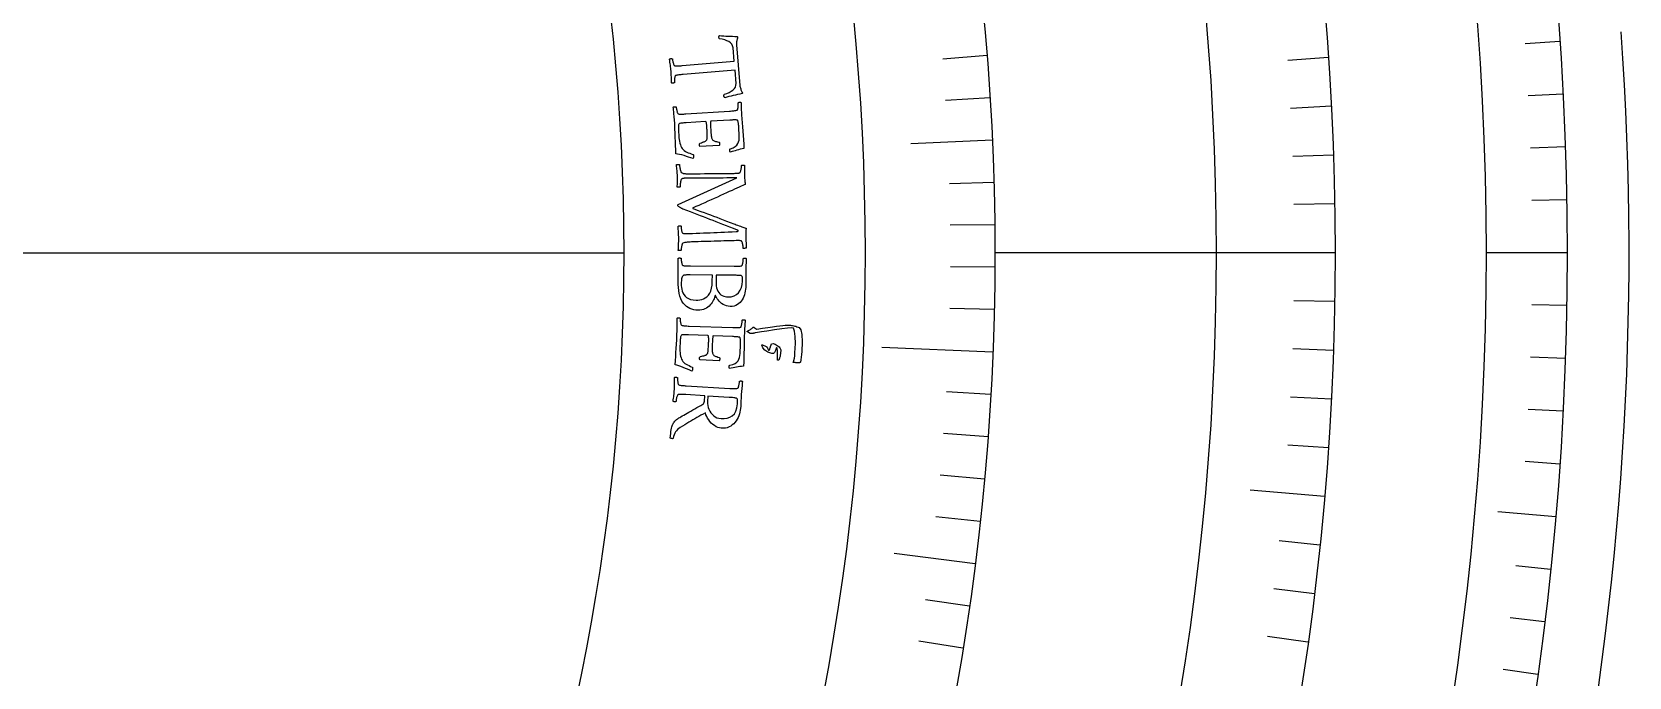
# Model space of a CAD drawing. Header units: millimetres. Extents: x -68 to 67, y -67 to 79.
# Drawn here: x 32.65 to 67.5, y -9.26 to 4.82 of the extents above; entities that cross this region are included whole.
import ezdxf

# ---------------------------------------------------------------- set-up
doc = ezdxf.new("R2010")
doc.units = ezdxf.units.MM
for name, color, linetype in [('CUT_OUTER', 1, 'Continuous'), ('ENGRAVE', 7, 'Continuous'), ('ENGRAVE_FINE', 8, 'Continuous'), ('TEXT', 5, 'Continuous')]:
    doc.layers.add(name, color=color, linetype=linetype)

msp = doc.modelspace()

# ---------------------------------------------------------------- linework, layer by layer
at = {"layer": 'CUT_OUTER'}
msp.add_arc((0, -0.0003), 67.4997, 179.84931, 4.094999, dxfattribs=at)
at = {"layer": 'ENGRAVE'}
for points in [[(53.6062, 2.4585), (51.826, 2.3769)], [(-45.5625, 0), (45.5625, 0)], [(61.0875, 0), (53.6625, 0)], [(66.15, 0), (64.3781, 0)], [(53.6186, -2.1692), (51.1906, -2.071)], [(60.855, -5.3241), (59.2278, -5.1818)], [(65.8983, -5.7654), (64.6375, -5.655)], [(53.2307, -6.794), (51.463, -6.5684)]]:
    msp.add_lwpolyline(points, dxfattribs=at)
for radius in [66.15, 66.15, 64.3781, 61.0875, 61.0875, 58.4888, 53.6625, 53.6625, 50.8275, 45.5625, 45.5625]:
    msp.add_circle((0, 0), radius, dxfattribs=at)
at = {"layer": 'ENGRAVE_FINE'}
for points in [[(65.9889, 4.6144), (65.2313, 4.5614)], [(53.4897, 4.3027), (52.5209, 4.2248)], [(60.9387, 4.2612), (60.0499, 4.1991)], [(53.5559, 3.3814), (52.5858, 3.3201)], [(61.0038, 3.1971), (60.114, 3.1504)], [(66.0593, 3.462), (65.301, 3.4223)], [(61.0503, 2.1319), (60.1598, 2.1008)], [(66.1097, 2.3086), (65.3508, 2.2821)], [(53.6406, 1.5344), (52.669, 1.5066)], [(61.0782, 1.0661), (60.1873, 1.0506)], [(66.1399, 1.1545), (65.3807, 1.1412)], [(53.659, 0.6093), (52.6871, 0.5983)], [(53.6616, -0.3165), (52.6896, -0.3108)], [(53.6481, -1.2428), (52.6764, -1.2203)], [(61.0782, -1.0661), (60.1873, -1.0506)], [(66.1399, -1.1545), (65.3807, -1.1412)], [(61.0503, -2.1319), (60.1598, -2.1008)], [(66.1097, -2.3086), (65.3508, -2.2821)], [(53.5731, -3.0955), (52.6028, -3.0394)], [(61.0038, -3.1971), (60.114, -3.1504)], [(66.0593, -3.462), (65.301, -3.4223)], [(53.5116, -4.0214), (52.5423, -3.9486)], [(60.9387, -4.2612), (60.0499, -4.1991)], [(53.434, -4.9466), (52.4662, -4.857)], [(65.9889, -4.6144), (65.2313, -4.5614)], [(53.3404, -5.8709), (52.3742, -5.7646)], [(60.7529, -6.3854), (59.8667, -6.2922)], [(65.7876, -6.9146), (65.0324, -6.8352)], [(53.1049, -7.7155), (52.143, -7.5757)], [(60.6322, -7.4447), (59.7478, -7.3361)], [(65.6569, -8.0617), (64.9032, -7.9691)], [(52.9632, -8.6352), (52.0038, -8.4788)], [(60.493, -8.5017), (59.6107, -8.3777)], [(65.5062, -9.2063), (64.7542, -9.1006)]]:
    msp.add_lwpolyline(points, dxfattribs=at)
at = {"layer": 'TEXT'}
for points in [[(48.096, 3.6492), (48.0978, 3.6343), (48.1012, 3.6174), (48.1062, 3.5986), (48.1128, 3.5778), (48.1199, 3.5575), (48.1265, 3.5401), (48.1325, 3.5256), (48.1381, 3.514), (48.1427, 3.5057), (48.1461, 3.4988), (48.1482, 3.4932), (48.1491, 3.489), (48.1491, 3.4854), (48.1485, 3.4814), (48.1474, 3.477), (48.1457, 3.4724), (48.0953, 3.4626), (48.0457, 3.4526), (47.997, 3.4421), (47.9492, 3.4313), (47.9023, 3.4202), (47.8563, 3.4087), (47.8112, 3.3968), (47.7669, 3.3846), (47.7643, 3.3871), (47.7613, 3.3906), (47.758, 3.3948), (47.7544, 3.3999), (47.7511, 3.4058), (47.7489, 3.4123), (47.7478, 3.4195), (47.7478, 3.4274), (47.7477, 3.439), (47.7492, 3.4484), (47.7522, 3.4556), (47.7569, 3.4606), (47.8116, 3.4781), (47.8613, 3.4991), (47.9057, 3.5235), (47.9451, 3.5513), (47.9769, 3.5826), (47.9986, 3.6173), (48.0104, 3.6553), (48.0121, 3.6967), (47.989, 3.9851), (46.8543, 3.8909), (46.8297, 3.8887), (46.8059, 3.8866), (46.783, 3.8843), (46.761, 3.882), (46.7404, 3.8792), (46.722, 3.8756), (46.7056, 3.8712), (46.6912, 3.8659), (46.686, 3.8615), (46.6813, 3.8537), (46.6772, 3.8426), (46.6737, 3.828), (46.6708, 3.8117), (46.6687, 3.7949), (46.6672, 3.7778), (46.6666, 3.7603), (46.6664, 3.744), (46.6664, 3.7304), (46.6666, 3.7196), (46.6671, 3.7114), (46.6619, 3.7079), (46.6549, 3.705), (46.6462, 3.7027), (46.6358, 3.701), (46.6252, 3.7002), (46.6163, 3.7008), (46.609, 3.7029), (46.6032, 3.7063), (46.6028, 3.74), (46.6022, 3.773), (46.6015, 3.8053), (46.6007, 3.8368), (46.5996, 3.8682), (46.598, 3.9), (46.596, 3.9321), (46.5934, 3.9647), (46.5905, 3.9964), (46.5871, 4.0284), (46.5832, 4.0606), (46.5789, 4.0931), (46.5742, 4.1258), (46.5694, 4.1587), (46.5643, 4.192), (46.559, 4.2255), (46.5641, 4.2299), (46.571, 4.2331), (46.5797, 4.2353), (46.5902, 4.2363), (46.6008, 4.2363), (46.6098, 4.2355), (46.6171, 4.2338), (46.6228, 4.2313), (46.6238, 4.2231), (46.6254, 4.2122), (46.6277, 4.1984), (46.6307, 4.1819), (46.6344, 4.1642), (46.6387, 4.147), (46.6437, 4.1303), (46.6494, 4.1141), (46.6553, 4.1), (46.6612, 4.0898), (46.6671, 4.0834), (46.6729, 4.0808), (46.6879, 4.0781), (46.7049, 4.0765), (46.7237, 4.0761), (46.7444, 4.0768), (46.7665, 4.0782), (46.7895, 4.0799), (46.8133, 4.0817), (46.8379, 4.0838), (47.9722, 4.1827), (47.9457, 4.4755), (47.9371, 4.516), (47.9191, 4.5515), (47.8918, 4.582), (47.8552, 4.6074), (47.8116, 4.6284), (47.7636, 4.6454), (47.7111, 4.6583), (47.6541, 4.6673), (47.6487, 4.6715), (47.6444, 4.678), (47.6414, 4.6871), (47.6395, 4.6985), (47.6382, 4.7062), (47.6381, 4.7133), (47.6392, 4.7197), (47.6415, 4.7255), (47.6442, 4.7307), (47.6468, 4.7351), (47.6492, 4.7388), (47.6513, 4.7417), (47.697, 4.7372), (47.7435, 4.7333), (47.7908, 4.7301), (47.8388, 4.7276), (47.8877, 4.7255), (47.9374, 4.7238), (47.988, 4.7225), (48.0393, 4.7215), (48.0417, 4.7156), (48.0431, 4.709), (48.0436, 4.7017), (48.0432, 4.6937), (48.0422, 4.6858), (48.0409, 4.6788), (48.0394, 4.6726), (48.0377, 4.6673), (48.0342, 4.6553), (48.0308, 4.6411), (48.0274, 4.6247), (48.0241, 4.6061), (48.0214, 4.5871), (48.0198, 4.5696), (48.0194, 4.5535), (48.0202, 4.5388)], [(48.1312, 3.0074), (48.1367, 2.9249), (48.1432, 2.8384), (48.1506, 2.7479), (48.1589, 2.6532), (48.1671, 2.5571), (48.1742, 2.4621), (48.1802, 2.3682), (48.1851, 2.2754), (48.144, 2.2672), (48.1046, 2.2582), (48.067, 2.2484), (48.0312, 2.2378), (47.9959, 2.227), (47.9601, 2.2165), (47.9237, 2.2062), (47.8866, 2.1962), (47.8813, 2.2028), (47.8774, 2.2115), (47.8747, 2.2223), (47.8734, 2.2351), (47.8738, 2.2485), (47.8763, 2.2585), (47.881, 2.2651), (47.8879, 2.2684), (47.9481, 2.2917), (47.9959, 2.3184), (48.0312, 2.3482), (48.0541, 2.3813), (48.0683, 2.4173), (48.0778, 2.456), (48.0825, 2.4974), (48.0825, 2.5415), (48.0717, 2.7372), (48.0712, 2.7457), (48.0703, 2.757), (48.0691, 2.7712), (48.0676, 2.7884), (48.0658, 2.8067), (48.0635, 2.8244), (48.0609, 2.8415), (48.0578, 2.8579), (48.0543, 2.8723), (48.05, 2.8832), (48.0452, 2.8905), (48.0396, 2.8942), (48.0272, 2.8966), (48.0131, 2.8982), (47.9973, 2.8989), (47.9798, 2.8988), (47.9614, 2.8982), (47.9427, 2.8974), (47.9237, 2.8965), (47.9044, 2.8954), (47.8969, 2.8949), (47.8902, 2.8945), (47.8843, 2.8942), (47.8793, 2.8939), (47.464, 2.8688), (47.46, 2.8667), (47.457, 2.8609), (47.4551, 2.8514), (47.4544, 2.8382), (47.4543, 2.8228), (47.4545, 2.8065), (47.4551, 2.7893), (47.456, 2.7714), (47.4627, 2.6541), (47.4651, 2.6161), (47.4678, 2.5826), (47.4708, 2.5535), (47.4741, 2.529), (47.4782, 2.5082), (47.4836, 2.4906), (47.4902, 2.476), (47.4981, 2.4645), (47.5076, 2.4552), (47.5191, 2.4471), (47.5324, 2.4403), (47.5477, 2.4347), (47.5655, 2.4297), (47.586, 2.4245), (47.6095, 2.4192), (47.6358, 2.4138), (47.6429, 2.4112), (47.6483, 2.4051), (47.6517, 2.3955), (47.6534, 2.3823), (47.6533, 2.3694), (47.6517, 2.3584), (47.6486, 2.3495), (47.6439, 2.3424), (47.2238, 2.3218), (47.2195, 2.3273), (47.2162, 2.3352), (47.214, 2.3454), (47.2128, 2.3579), (47.2132, 2.3704), (47.2157, 2.3804), (47.2203, 2.388), (47.2271, 2.3931), (47.2564, 2.4022), (47.2814, 2.4105), (47.302, 2.4178), (47.3182, 2.4241), (47.3311, 2.4298), (47.3417, 2.4351), (47.35, 2.44), (47.3561, 2.4445), (47.3608, 2.4489), (47.365, 2.4538), (47.3688, 2.4591), (47.3722, 2.4649), (47.376, 2.4727), (47.3789, 2.4842), (47.3809, 2.4994), (47.382, 2.5183), (47.3824, 2.5396), (47.3825, 2.5618), (47.3822, 2.585), (47.3816, 2.6093), (47.3808, 2.6336), (47.3798, 2.6572), (47.3788, 2.6801), (47.3776, 2.7023), (47.3766, 2.7177), (47.3755, 2.7341), (47.3741, 2.7515), (47.3725, 2.77), (47.3707, 2.7882), (47.3687, 2.8051), (47.3665, 2.8208), (47.3641, 2.8351), (47.3611, 2.847), (47.3574, 2.8554), (47.3529, 2.8603), (47.3476, 2.8617), (46.9231, 2.8361), (46.9205, 2.8359), (46.9174, 2.8357), (46.9137, 2.8355), (46.9094, 2.8353), (46.8923, 2.8342), (46.8729, 2.8328), (46.8513, 2.8311), (46.8273, 2.8292), (46.805, 2.8267), (46.7882, 2.8237), (46.7768, 2.8199), (46.7709, 2.8155), (46.7644, 2.8031), (46.7596, 2.7895), (46.7564, 2.7748), (46.7548, 2.7588), (46.7544, 2.74), (46.7547, 2.7165), (46.7557, 2.6884), (46.7573, 2.6556), (46.7633, 2.5491), (46.7664, 2.5096), (46.7715, 2.4705), (46.7785, 2.4318), (46.7875, 2.3935), (46.7982, 2.3574), (46.8104, 2.3253), (46.8241, 2.2973), (46.8393, 2.2733), (46.8583, 2.2495), (46.8806, 2.2286), (46.9064, 2.2108), (46.9357, 2.1959), (46.9673, 2.1827), (47.0001, 2.1698), (47.0342, 2.1573), (47.0696, 2.145), (47.0758, 2.1416), (47.0804, 2.1352), (47.0834, 2.1259), (47.0848, 2.1137), (47.0848, 2.0949), (47.0829, 2.0793), (47.0791, 2.0672), (47.0735, 2.0584), (47.0264, 2.0726), (46.9778, 2.0875), (46.9278, 2.103), (46.8763, 2.1192), (46.826, 2.134), (46.7795, 2.1457), (46.7369, 2.1543), (46.6982, 2.1599), (46.6943, 2.2491), (46.6907, 2.3381), (46.6876, 2.4268), (46.685, 2.5153), (46.682, 2.6065), (46.6779, 2.7032), (46.6727, 2.8056), (46.6664, 2.9136), (46.6638, 2.9511), (46.6609, 2.9865), (46.6577, 3.0199), (46.6541, 3.0513), (46.6506, 3.082), (46.6475, 3.1133), (46.6447, 3.1452), (46.6423, 3.1777), (46.6474, 3.1819), (46.6544, 3.185), (46.6631, 3.187), (46.6737, 3.1878), (46.6843, 3.1876), (46.6932, 3.1866), (46.7005, 3.1847), (46.7061, 3.182), (46.7069, 3.1739), (46.7083, 3.1629), (46.7103, 3.1491), (46.7129, 3.1325), (46.7162, 3.1147), (46.7201, 3.0974), (46.7248, 3.0806), (46.7301, 3.0643), (46.7357, 3.0501), (46.7414, 3.0397), (46.7471, 3.0332), (46.7529, 3.0305), (46.7678, 3.0274), (46.7847, 3.0254), (46.8035, 3.0246), (46.8243, 3.0249), (46.8464, 3.0258), (46.8694, 3.0269), (46.8932, 3.0283), (46.9179, 3.0298), (47.8693, 3.0912), (47.894, 3.0929), (47.918, 3.0946), (47.9413, 3.0965), (47.9639, 3.0985), (47.985, 3.1009), (48.0039, 3.1043), (48.0206, 3.1085), (48.0351, 3.1136), (48.0413, 3.1171), (48.0464, 3.1246), (48.0504, 3.1359), (48.0533, 3.151), (48.0553, 3.1683), (48.057, 3.1861), (48.0581, 3.2042), (48.0588, 3.2227), (48.0592, 3.24), (48.0593, 3.2543), (48.0591, 3.2657), (48.0588, 3.2742), (48.064, 3.2777), (48.0709, 3.2806), (48.0797, 3.2829), (48.0902, 3.2845), (48.1007, 3.2852), (48.1096, 3.2844), (48.117, 3.2822), (48.1226, 3.2785), (48.1238, 3.2436), (48.1248, 3.209), (48.1255, 3.1746), (48.1261, 3.1406), (48.1268, 3.1068), (48.1279, 3.0734), (48.1293, 3.0402), (48.1312, 3.0074)], [(48.196, 1.6724), (48.1972, 1.6441), (48.1988, 1.6175), (48.2007, 1.5928), (48.2029, 1.5697), (48.2053, 1.548), (48.2074, 1.5272), (48.2094, 1.5073), (48.2112, 1.4882), (48.1868, 1.4789), (48.1564, 1.4663), (48.1202, 1.4506), (48.078, 1.4316), (48.0308, 1.4101), (47.9795, 1.3868), (47.9241, 1.3616), (47.8646, 1.3347), (47.8022, 1.3064), (47.7379, 1.2771), (47.6717, 1.2468), (47.6037, 1.2155), (47.5348, 1.1839), (47.466, 1.1527), (47.3974, 1.1219), (47.3288, 1.0914), (47.2615, 1.0618), (47.1966, 1.0335), (47.1341, 1.0064), (47.074, 0.9806), (47.072, 0.9791), (47.0706, 0.9771), (47.0698, 0.9745), (47.0696, 0.9714), (47.0702, 0.9682), (47.072, 0.9657), (47.0749, 0.9638), (47.0789, 0.9624), (47.1621, 0.9318), (47.241, 0.9028), (47.3158, 0.8752), (47.3864, 0.8493), (47.4548, 0.824), (47.5233, 0.7984), (47.5918, 0.7727), (47.6602, 0.7467), (47.7304, 0.72), (47.8042, 0.6919), (47.8816, 0.6625), (47.9625, 0.6318), (47.9895, 0.6215), (48.0177, 0.611), (48.047, 0.6001), (48.0774, 0.589), (48.1074, 0.5782), (48.1354, 0.5681), (48.1614, 0.559), (48.1853, 0.5506), (48.2054, 0.5437), (48.2198, 0.5388), (48.2284, 0.5358), (48.2312, 0.5348), (48.2288, 0.4823), (48.2271, 0.4348), (48.2262, 0.3923), (48.226, 0.3548), (48.2264, 0.3235), (48.227, 0.2902), (48.2279, 0.2551), (48.2291, 0.2181), (48.2304, 0.1822), (48.2317, 0.1506), (48.2329, 0.1232), (48.2341, 0.1001), (48.2302, 0.0989), (48.2232, 0.0977), (48.2131, 0.0965), (48.1998, 0.0953), (48.1868, 0.0943), (48.1775, 0.0935), (48.1719, 0.0931), (48.1701, 0.0929), (48.1698, 0.1023), (48.1689, 0.1142), (48.1674, 0.1286), (48.1654, 0.1454), (48.1628, 0.1633), (48.1596, 0.1807), (48.1558, 0.1977), (48.1514, 0.2142), (48.1466, 0.2289), (48.1416, 0.2404), (48.1362, 0.2487), (48.1306, 0.2538), (48.1221, 0.257), (48.1123, 0.2595), (48.1014, 0.2615), (48.0894, 0.2629), (48.0771, 0.2638), (48.0654, 0.2645), (48.0543, 0.2649), (48.0437, 0.265), (48.0114, 0.2636), (47.9717, 0.2623), (47.9245, 0.2608), (47.87, 0.2594), (47.8099, 0.2578), (47.7462, 0.2561), (47.679, 0.2542), (47.6082, 0.2522), (47.5359, 0.2501), (47.4639, 0.248), (47.3924, 0.2459), (47.3213, 0.2438), (47.2525, 0.2418), (47.1876, 0.24), (47.1267, 0.2383), (47.0699, 0.2368), (47.0383, 0.2354), (47.0076, 0.2336), (46.9777, 0.2316), (46.9487, 0.2294), (46.9213, 0.2262), (46.8962, 0.2217), (46.8734, 0.2158), (46.8528, 0.2085), (46.8453, 0.2033), (46.8389, 0.1948), (46.8334, 0.1828), (46.829, 0.1675), (46.8253, 0.1504), (46.8222, 0.1332), (46.8197, 0.1158), (46.8177, 0.0983), (46.8163, 0.0823), (46.8152, 0.0696), (46.8146, 0.0602), (46.8144, 0.054), (46.806, 0.0501), (46.797, 0.0475), (46.7872, 0.0461), (46.7767, 0.0461), (46.7669, 0.0467), (46.7592, 0.0475), (46.7537, 0.0484), (46.7504, 0.0494), (46.7525, 0.0821), (46.7545, 0.1143), (46.7564, 0.1461), (46.7581, 0.1774), (46.7594, 0.2092), (46.7603, 0.2423), (46.7608, 0.2767), (46.7608, 0.3123), (46.7603, 0.3495), (46.7594, 0.3842), (46.758, 0.4163), (46.7563, 0.4459), (46.7542, 0.4755), (46.7519, 0.5076), (46.7495, 0.5423), (46.7468, 0.5795), (46.7502, 0.5807), (46.7559, 0.5819), (46.7639, 0.5831), (46.7742, 0.5844), (46.785, 0.5851), (46.7948, 0.5846), (46.8033, 0.583), (46.8108, 0.5803), (46.8111, 0.5725), (46.8119, 0.5627), (46.8131, 0.551), (46.8148, 0.5372), (46.8168, 0.5225), (46.8191, 0.5078), (46.8217, 0.4931), (46.8245, 0.4784), (46.8276, 0.4646), (46.8308, 0.4529), (46.8341, 0.4431), (46.8375, 0.4354), (46.8426, 0.4302), (46.8508, 0.4258), (46.8621, 0.4224), (46.8765, 0.4198), (46.892, 0.418), (46.9063, 0.4167), (46.9194, 0.4159), (46.9315, 0.4158), (46.945, 0.416), (46.9603, 0.4166), (46.9775, 0.4175), (46.9966, 0.4186), (47.0157, 0.4198), (47.0329, 0.4206), (47.0482, 0.4212), (47.0617, 0.4215), (47.1421, 0.4245), (47.2209, 0.4275), (47.2981, 0.4305), (47.3737, 0.4335), (47.449, 0.4364), (47.5251, 0.4394), (47.6021, 0.4425), (47.68, 0.4455), (47.7598, 0.4487), (47.8425, 0.4522), (47.9283, 0.4561), (48.0171, 0.4603), (48.0212, 0.4606), (48.0268, 0.4615), (48.0338, 0.4631), (48.0422, 0.4652), (48.0502, 0.468), (48.0558, 0.4717), (48.0592, 0.4763), (48.0603, 0.4817), (48.0593, 0.4841), (48.0563, 0.4869), (48.0512, 0.4899), (48.0442, 0.4931), (47.9597, 0.5265), (47.8783, 0.5584), (47.8, 0.589), (47.7249, 0.6182), (47.652, 0.6465), (47.5804, 0.6743), (47.51, 0.7016), (47.441, 0.7284), (47.3722, 0.7549), (47.3029, 0.7816), (47.233, 0.8082), (47.1625, 0.835), (47.0904, 0.8621), (47.0155, 0.8902), (46.9378, 0.9191), (46.8574, 0.9488), (46.8516, 0.9517), (46.8435, 0.9559), (46.8331, 0.9615), (46.8204, 0.9685), (46.8067, 0.9762), (46.7935, 0.9841), (46.7807, 0.9921), (46.7683, 1.0003), (46.7575, 1.0083), (46.7494, 1.016), (46.744, 1.0233), (46.7413, 1.0303), (46.7406, 1.033), (46.7406, 1.0365), (46.7415, 1.0409), (46.7433, 1.0462), (46.7442, 1.0473), (46.7449, 1.0485), (46.7453, 1.0496), (46.7454, 1.0508), (48.0326, 1.6341), (47.9589, 1.6329), (47.884, 1.6319), (47.808, 1.6312), (47.7308, 1.6308), (47.6536, 1.6304), (47.5776, 1.6299), (47.5027, 1.6292), (47.4289, 1.6285), (47.3575, 1.6278), (47.2897, 1.6272), (47.2254, 1.6267), (47.1648, 1.6263), (47.1087, 1.626), (47.0584, 1.6258), (47.0138, 1.6256), (46.9749, 1.6255), (46.943, 1.6254), (46.9192, 1.6252), (46.9035, 1.6251), (46.896, 1.625), (46.8878, 1.6246), (46.8792, 1.6239), (46.8701, 1.6228), (46.8607, 1.6215), (46.8514, 1.6199), (46.8428, 1.618), (46.8349, 1.6159), (46.8278, 1.6136), (46.8204, 1.6078), (46.814, 1.598), (46.8086, 1.5842), (46.8042, 1.5662), (46.8007, 1.5461), (46.7978, 1.526), (46.7957, 1.5057), (46.7943, 1.4853), (46.7934, 1.4668), (46.7927, 1.4523), (46.7924, 1.4418), (46.7924, 1.4353), (46.7869, 1.4313), (46.7795, 1.4287), (46.7699, 1.4274), (46.7583, 1.4274), (46.747, 1.4282), (46.7383, 1.4291), (46.7321, 1.43), (46.7285, 1.4311), (46.7297, 1.4628), (46.7309, 1.4923), (46.7319, 1.5196), (46.7329, 1.5445), (46.7335, 1.5699), (46.7336, 1.5984), (46.7332, 1.63), (46.7322, 1.6647), (46.7306, 1.7016), (46.7288, 1.7354), (46.7265, 1.7661), (46.724, 1.7936), (46.7211, 1.8211), (46.718, 1.8518), (46.7146, 1.8855), (46.7109, 1.9223), (46.7142, 1.9236), (46.7199, 1.925), (46.7278, 1.9264), (46.7381, 1.928), (46.7489, 1.929), (46.7586, 1.9288), (46.7673, 1.9275), (46.7748, 1.925), (46.7754, 1.9165), (46.7768, 1.9049), (46.7788, 1.89), (46.7815, 1.8719), (46.7849, 1.8522), (46.7888, 1.8327), (46.7933, 1.8134), (46.7983, 1.7942), (46.8038, 1.7769), (46.8098, 1.7634), (46.8162, 1.7536), (46.823, 1.7474), (46.8349, 1.7406), (46.8472, 1.7353), (46.8598, 1.7313), (46.8728, 1.7288), (46.8867, 1.7272), (46.9018, 1.7259), (46.9182, 1.7249), (46.9359, 1.7243), (47.0356, 1.7246), (47.1332, 1.725), (47.2289, 1.7254), (47.3225, 1.7259), (47.4128, 1.7264), (47.4983, 1.7271), (47.5792, 1.7279), (47.6553, 1.7288), (47.7256, 1.7297), (47.7891, 1.7304), (47.8457, 1.7311), (47.8954, 1.7317), (47.9369, 1.7322), (47.9689, 1.7326), (47.9912, 1.733), (48.004, 1.7333), (48.0164, 1.7338), (48.0286, 1.7344), (48.0404, 1.7352), (48.0519, 1.7362), (48.063, 1.7375), (48.0736, 1.7396), (48.0835, 1.7423), (48.0928, 1.7458), (48.0993, 1.7502), (48.1052, 1.7582), (48.1106, 1.7699), (48.1154, 1.7852), (48.1196, 1.8024), (48.1232, 1.8199), (48.1262, 1.8377), (48.1287, 1.8557), (48.1306, 1.8725), (48.1318, 1.8865), (48.1324, 1.8977), (48.1325, 1.9061), (48.1343, 1.9072), (48.1401, 1.9081), (48.1497, 1.909), (48.1632, 1.9096), (48.1768, 1.91), (48.1869, 1.91), (48.1934, 1.9095), (48.1964, 1.9086), (48.1963, 1.883), (48.196, 1.8601), (48.1957, 1.8397), (48.1952, 1.822), (48.1947, 1.8056), (48.1944, 1.7893), (48.1942, 1.7729), (48.1942, 1.7565), (48.1943, 1.739), (48.1947, 1.7191), (48.1953, 1.6969), (48.196, 1.6724)], [(48.2242, -0.7202), (48.2226, -0.759), (48.2187, -0.7984), (48.2127, -0.8383), (48.2045, -0.8788), (48.1939, -0.9186), (48.1807, -0.9566), (48.1649, -0.9928), (48.1466, -1.0271), (48.1255, -1.0589), (48.101, -1.0873), (48.0734, -1.1125), (48.0425, -1.1344), (48.008, -1.1519), (47.9697, -1.164), (47.9275, -1.1709), (47.8815, -1.1723), (47.8403, -1.1688), (47.8012, -1.1602), (47.7642, -1.1467), (47.7293, -1.1281), (47.6971, -1.1063), (47.668, -1.0828), (47.6422, -1.0576), (47.6195, -1.0309), (47.6, -1.0043), (47.5839, -0.9796), (47.5713, -0.957), (47.562, -0.9362), (47.5597, -0.9336), (47.5575, -0.9327), (47.5551, -0.9335), (47.5528, -0.9361), (47.5498, -0.9576), (47.5439, -0.9808), (47.5351, -1.0057), (47.5234, -1.0322), (47.5088, -1.0595), (47.4916, -1.0865), (47.4716, -1.1133), (47.4489, -1.1399), (47.4236, -1.1651), (47.396, -1.1877), (47.3659, -1.2079), (47.3335, -1.2255), (47.299, -1.2396), (47.2626, -1.2494), (47.2243, -1.2549), (47.1841, -1.2559), (47.137, -1.2526), (47.0917, -1.2452), (47.0483, -1.2337), (47.0067, -1.2182), (46.9669, -1.1976), (46.929, -1.1709), (46.8929, -1.1383), (46.8587, -1.0996), (46.829, -1.056), (46.8044, -1.0064), (46.785, -0.9507), (46.7705, -0.8889), (46.7601, -0.8243), (46.7525, -0.76), (46.7479, -0.696), (46.7461, -0.6324), (46.7502, -0.1227), (46.7557, -0.1189), (46.7628, -0.1163), (46.7717, -0.1149), (46.7823, -0.1149), (46.7928, -0.1158), (46.8017, -0.1175), (46.8088, -0.1198), (46.8142, -0.1229), (46.8144, -0.1311), (46.815, -0.1422), (46.8161, -0.1561), (46.8175, -0.1728), (46.8195, -0.1908), (46.8222, -0.2083), (46.8257, -0.2254), (46.8298, -0.2421), (46.8344, -0.2566), (46.8394, -0.2674), (46.8446, -0.2743), (46.8502, -0.2774), (46.8649, -0.2815), (46.8816, -0.2847), (46.9003, -0.2868), (46.921, -0.288), (46.9431, -0.2887), (46.9661, -0.2892), (46.99, -0.2895), (47.0147, -0.2897), (47.9681, -0.2956), (47.9929, -0.2957), (48.0169, -0.2956), (48.0403, -0.2954), (48.063, -0.295), (48.0842, -0.2941), (48.1033, -0.2921), (48.1202, -0.2891), (48.135, -0.285), (48.1415, -0.2819), (48.1471, -0.2749), (48.1519, -0.2639), (48.1558, -0.2489), (48.1591, -0.2318), (48.162, -0.2143), (48.1644, -0.1963), (48.1664, -0.1778), (48.168, -0.1606), (48.1691, -0.1463), (48.1698, -0.1349), (48.17, -0.1265), (48.1754, -0.1233), (48.1826, -0.121), (48.1915, -0.1193), (48.202, -0.1184), (48.2126, -0.1185), (48.2215, -0.1199), (48.2286, -0.1226), (48.234, -0.1266), (48.2327, -0.1615), (48.2312, -0.1962), (48.2296, -0.2305), (48.2278, -0.2645), (48.2261, -0.2982), (48.2248, -0.3317), (48.2239, -0.3648), (48.2234, -0.3977), (48.2233, -0.4321), (48.2234, -0.4678), (48.2237, -0.5046), (48.2243, -0.5426), (48.2248, -0.5826), (48.225, -0.6256), (48.2248, -0.6714), (48.2242, -0.7202)], [(47.4955, -0.4883), (47.0108, -0.4834), (47.0018, -0.4833), (46.9905, -0.4834), (46.9772, -0.4837), (46.9617, -0.484), (46.9453, -0.4846), (46.9294, -0.4857), (46.9138, -0.4871), (46.8987, -0.489), (46.8851, -0.4913), (46.8741, -0.4939), (46.8656, -0.4968), (46.8598, -0.5), (46.8472, -0.5135), (46.8371, -0.5295), (46.8296, -0.548), (46.8247, -0.5688), (46.8214, -0.592), (46.8189, -0.6172), (46.8173, -0.6447), (46.8164, -0.6742), (46.8174, -0.716), (46.8214, -0.7574), (46.8286, -0.7984), (46.8389, -0.8391), (46.8537, -0.8781), (46.8744, -0.9139), (46.901, -0.9466), (46.9334, -0.9762), (46.9729, -1.0009), (47.0203, -1.019), (47.0757, -1.0305), (47.1391, -1.0353), (47.1811, -1.0342), (47.2224, -1.0291), (47.2632, -1.02), (47.3032, -1.0068), (47.3415, -0.9879), (47.3765, -0.9616), (47.4084, -0.9278), (47.4371, -0.8866), (47.4611, -0.8366), (47.4785, -0.7761), (47.4895, -0.7053), (47.4939, -0.6241)], [(47.5801, -0.4892), (47.5778, -0.676), (47.5795, -0.7243), (47.5861, -0.7678), (47.5976, -0.8064), (47.6141, -0.8403), (47.6343, -0.8698), (47.6574, -0.8951), (47.6832, -0.9163), (47.7118, -0.9334), (47.742, -0.9467), (47.7728, -0.9563), (47.804, -0.9624), (47.8358, -0.9648), (47.906, -0.9602), (47.968, -0.9434), (48.0218, -0.9142), (48.0674, -0.8728), (48.1038, -0.8212), (48.1301, -0.7617), (48.1464, -0.6942), (48.1525, -0.6188), (48.1525, -0.6069), (48.1522, -0.5922), (48.1517, -0.5748), (48.151, -0.5546), (48.1492, -0.5352), (48.1456, -0.5204), (48.1403, -0.5101), (48.1332, -0.5042), (48.1228, -0.501), (48.1099, -0.4985), (48.0943, -0.4966), (48.0762, -0.4955), (48.0565, -0.4948), (48.0362, -0.4942), (48.0153, -0.4938), (47.9939, -0.4935), (47.9895, -0.4934), (47.9853, -0.4934), (47.9815, -0.4933), (47.9779, -0.4933), (47.9745, -0.4933), (47.971, -0.4932), (47.9676, -0.4932), (47.9642, -0.4932)], [(48.1935, -1.7433), (48.1909, -1.8259), (48.1888, -1.9127), (48.1873, -2.0035), (48.1862, -2.0985), (48.1849, -2.195), (48.1827, -2.2902), (48.1794, -2.3842), (48.1751, -2.4771), (48.1334, -2.4812), (48.0934, -2.4863), (48.055, -2.4923), (48.0183, -2.4993), (47.9821, -2.5066), (47.9454, -2.5136), (47.9082, -2.5202), (47.8703, -2.5265), (47.8657, -2.5194), (47.8626, -2.5104), (47.861, -2.4994), (47.861, -2.4865), (47.8627, -2.4732), (47.8662, -2.4635), (47.8715, -2.4574), (47.8787, -2.4548), (47.9409, -2.4375), (47.9911, -2.4157), (48.0292, -2.3895), (48.0552, -2.3588), (48.0729, -2.3244), (48.0861, -2.2868), (48.0949, -2.246), (48.0992, -2.2022), (48.1078, -2.0064), (48.1081, -1.9979), (48.1083, -1.9865), (48.1085, -1.9722), (48.1088, -1.955), (48.1087, -1.9366), (48.1082, -1.9188), (48.1072, -1.9016), (48.1058, -1.8849), (48.1037, -1.8702), (48.1005, -1.859), (48.0964, -1.8512), (48.0913, -1.847), (48.0791, -1.8433), (48.0652, -1.8404), (48.0496, -1.8381), (48.0322, -1.8365), (48.0138, -1.8353), (47.9951, -1.8342), (47.9761, -1.8333), (47.9568, -1.8325), (47.9493, -1.8322), (47.9426, -1.8319), (47.9367, -1.8317), (47.9317, -1.8315), (47.5159, -1.8156), (47.5117, -1.8173), (47.5082, -1.8228), (47.5054, -1.8321), (47.5033, -1.8451), (47.5017, -1.8605), (47.5004, -1.8767), (47.4993, -1.8938), (47.4984, -1.9118), (47.4935, -2.0292), (47.4922, -2.0672), (47.4916, -2.1008), (47.4917, -2.13), (47.4926, -2.1548), (47.4946, -2.1758), (47.4982, -2.194), (47.5034, -2.2091), (47.5101, -2.2213), (47.5187, -2.2315), (47.5292, -2.2407), (47.5419, -2.2488), (47.5566, -2.2558), (47.5737, -2.2626), (47.5937, -2.2697), (47.6165, -2.2773), (47.6421, -2.2853), (47.649, -2.2886), (47.6537, -2.2952), (47.6562, -2.3051), (47.6566, -2.3184), (47.6552, -2.3312), (47.6525, -2.342), (47.6485, -2.3506), (47.6432, -2.3571), (47.2231, -2.3363), (47.2193, -2.3304), (47.2169, -2.3223), (47.2157, -2.3119), (47.2157, -2.2993), (47.2173, -2.2869), (47.2208, -2.2772), (47.2261, -2.2701), (47.2334, -2.2657), (47.2635, -2.2595), (47.2892, -2.2538), (47.3104, -2.2485), (47.3271, -2.2438), (47.3405, -2.2394), (47.3515, -2.2352), (47.3603, -2.2311), (47.3668, -2.2273), (47.3719, -2.2233), (47.3766, -2.2188), (47.3809, -2.2139), (47.3848, -2.2086), (47.3894, -2.2012), (47.3934, -2.19), (47.3969, -2.175), (47.3998, -2.1563), (47.4024, -2.1352), (47.4046, -2.1131), (47.4067, -2.09), (47.4084, -2.0658), (47.41, -2.0415), (47.4114, -2.0179), (47.4125, -1.995), (47.4135, -1.9728), (47.4141, -1.9574), (47.4146, -1.9409), (47.4149, -1.9234), (47.4152, -1.905), (47.4152, -1.8866), (47.4149, -1.8696), (47.4142, -1.8538), (47.4132, -1.8393), (47.4114, -1.8272), (47.4086, -1.8184), (47.4045, -1.8131), (47.3994, -1.8112), (46.9745, -1.7949), (46.9719, -1.7948), (46.9687, -1.7947), (46.965, -1.7946), (46.9608, -1.7944), (46.9436, -1.7938), (46.9242, -1.7933), (46.9025, -1.7928), (46.8785, -1.7924), (46.856, -1.7926), (46.8389, -1.794), (46.8273, -1.7966), (46.821, -1.8004), (46.8133, -1.8121), (46.8071, -1.8252), (46.8025, -1.8395), (46.7994, -1.8552), (46.7971, -1.874), (46.7951, -1.8974), (46.7933, -1.9255), (46.7917, -1.9583), (46.7872, -2.0648), (46.7864, -2.1044), (46.7876, -2.1438), (46.7908, -2.183), (46.796, -2.222), (46.8031, -2.259), (46.8121, -2.2921), (46.8229, -2.3214), (46.8357, -2.3468), (46.8522, -2.3723), (46.8724, -2.3953), (46.8963, -2.4156), (46.924, -2.4332), (46.9541, -2.4495), (46.9855, -2.4655), (47.0183, -2.4814), (47.0523, -2.4971), (47.0581, -2.5011), (47.062, -2.5079), (47.0641, -2.5174), (47.0643, -2.5297), (47.0624, -2.5485), (47.059, -2.5637), (47.0541, -2.5755), (47.0476, -2.5837), (47.0021, -2.5648), (46.9552, -2.5452), (46.907, -2.5249), (46.8573, -2.5038), (46.8087, -2.4841), (46.7636, -2.4678), (46.7221, -2.4551), (46.6841, -2.4458), (46.689, -2.3566), (46.6942, -2.2677), (46.6999, -2.179), (46.7059, -2.0907), (46.7119, -1.9997), (46.7174, -1.903), (46.7223, -1.8006), (46.7266, -1.6925), (46.7277, -1.655), (46.7283, -1.6195), (46.7284, -1.5859), (46.728, -1.5543), (46.7275, -1.5234), (46.7274, -1.4919), (46.7278, -1.4599), (46.7286, -1.4274), (46.7341, -1.4236), (46.7414, -1.4212), (46.7503, -1.4202), (46.7608, -1.4204), (46.7714, -1.4217), (46.7802, -1.4235), (46.7872, -1.4261), (46.7926, -1.4293), (46.7925, -1.4375), (46.7928, -1.4486), (46.7935, -1.4625), (46.7945, -1.4793), (46.796, -1.4973), (46.7982, -1.5149), (46.8011, -1.5321), (46.8048, -1.5489), (46.809, -1.5636), (46.8137, -1.5744), (46.8187, -1.5815), (46.8242, -1.5847), (46.8388, -1.5893), (46.8554, -1.5929), (46.874, -1.5956), (46.8947, -1.5974), (46.9168, -1.5986), (46.9398, -1.5997), (46.9636, -1.6008), (46.9883, -1.6017), (47.9411, -1.6342), (47.9659, -1.6349), (47.99, -1.6355), (48.0134, -1.636), (48.036, -1.6362), (48.0573, -1.6359), (48.0764, -1.6344), (48.0934, -1.6318), (48.1083, -1.6282), (48.1149, -1.6253), (48.1207, -1.6184), (48.1258, -1.6075), (48.1301, -1.5927), (48.1339, -1.5757), (48.1372, -1.5582), (48.1402, -1.5403), (48.1427, -1.5219), (48.1447, -1.5048), (48.1463, -1.4905), (48.1472, -1.4792), (48.1477, -1.4707), (48.1532, -1.4677), (48.1605, -1.4656), (48.1694, -1.4641), (48.18, -1.4635), (48.1905, -1.4639), (48.1993, -1.4656), (48.2064, -1.4685), (48.2117, -1.4727), (48.2094, -1.5075), (48.207, -1.5421), (48.2044, -1.5763), (48.2016, -1.6103), (48.1989, -1.644), (48.1967, -1.6774), (48.1949, -1.7105), (48.1935, -1.7433)], [(48.2689, -1.708), (48.2855, -1.7001), (48.3013, -1.6919), (48.3162, -1.6832), (48.3303, -1.6742), (48.3435, -1.6646), (48.356, -1.6544), (48.3675, -1.6437), (48.3782, -1.6323), (48.3842, -1.628), (48.391, -1.6267), (48.3987, -1.6285), (48.4072, -1.6333), (48.452, -1.6619), (48.4568, -1.6646), (48.461, -1.6667), (48.4643, -1.6679), (48.467, -1.6684), (48.5914, -1.6479), (48.7037, -1.6301), (48.8041, -1.615), (48.8924, -1.6027), (48.9686, -1.5932), (49.0327, -1.5867), (49.0845, -1.5833), (49.1241, -1.5828), (49.1987, -1.5852), (49.2224, -1.5873), (49.246, -1.5906), (49.2698, -1.595), (49.2936, -1.6005), (49.3174, -1.6073), (49.3413, -1.6155), (49.3652, -1.625), (49.3892, -1.6358), (49.4238, -1.6831), (49.4447, -1.7856), (49.4516, -1.9433), (49.444, -2.156), (49.4388, -2.2224), (49.4322, -2.2836), (49.4242, -2.3398), (49.4149, -2.391), (49.4127, -2.3956), (49.4096, -2.3988), (49.4056, -2.4006), (49.4007, -2.401), (49.3773, -2.4013), (49.356, -2.4013), (49.3369, -2.4012), (49.3198, -2.4009), (49.3047, -2.4004), (49.2913, -2.3997), (49.2796, -2.3988), (49.2696, -2.3977), (49.264, -2.3968), (49.261, -2.3946), (49.2605, -2.3912), (49.2625, -2.3867), (49.275, -2.3515), (49.285, -2.3059), (49.2927, -2.2498), (49.2979, -2.1833), (49.3062, -1.9843), (49.3028, -1.8283), (49.2881, -1.7153), (49.2623, -1.6453), (49.216, -1.6439), (49.1314, -1.6505), (49.0086, -1.6651), (48.8476, -1.6875), (48.6864, -1.7111), (48.5644, -1.7293), (48.4816, -1.7423), (48.4382, -1.75), (48.4263, -1.7525), (48.4151, -1.7548), (48.4048, -1.757), (48.3952, -1.759), (48.3864, -1.7608), (48.3786, -1.7625), (48.3718, -1.764), (48.3659, -1.7654), (48.3532, -1.7676), (48.3411, -1.7675), (48.3296, -1.7652), (48.3188, -1.7607), (48.262, -1.7302), (48.2582, -1.7277), (48.2557, -1.7251), (48.2545, -1.7223), (48.2547, -1.7194), (48.2569, -1.716), (48.2599, -1.7129), (48.2639, -1.7102), (48.2689, -1.708)], [(48.5741, -2.0216), (48.5746, -2.0188), (48.5758, -2.0164), (48.5778, -2.0144), (48.5805, -2.0129), (48.5829, -2.0124), (48.5855, -2.0123), (48.5883, -2.0126), (48.5912, -2.0133), (48.6706, -2.0483), (48.6786, -2.0525), (48.6847, -2.0568), (48.6889, -2.0613), (48.6912, -2.0658), (48.6958, -2.085), (48.7023, -2.1014), (48.7105, -2.1151), (48.7206, -2.126), (48.7261, -2.1283), (48.7321, -2.1257), (48.7387, -2.1183), (48.7459, -2.1059), (48.7492, -2.0976), (48.7524, -2.089), (48.7553, -2.0801), (48.7581, -2.0709), (48.7607, -2.0613), (48.7631, -2.0513), (48.7654, -2.0407), (48.7675, -2.0297), (48.7851, -1.992), (48.8187, -1.9811), (48.8681, -1.9969), (48.9333, -2.0396), (48.9525, -2.0569), (48.9674, -2.0737), (48.9778, -2.0899), (48.9839, -2.1056), (48.9867, -2.1226), (48.9871, -2.146), (48.9852, -2.1757), (48.9808, -2.2118), (48.9781, -2.2303), (48.975, -2.2477), (48.9712, -2.2641), (48.967, -2.2796), (48.9625, -2.2941), (48.958, -2.3077), (48.9536, -2.3203), (48.9493, -2.332), (48.9448, -2.3391), (48.9399, -2.3441), (48.9345, -2.3469), (48.9287, -2.3477), (48.9227, -2.3465), (48.9186, -2.3434), (48.9162, -2.3386), (48.9157, -2.3319), (48.9153, -2.3107), (48.9152, -2.2867), (48.9154, -2.2598), (48.9159, -2.2302), (48.9167, -2.1748), (48.9153, -2.1315), (48.9116, -2.1002), (48.9057, -2.081), (48.904, -2.0784), (48.9016, -2.077), (48.8987, -2.0767), (48.8951, -2.0775), (48.8929, -2.0787), (48.8908, -2.0811), (48.8888, -2.0846), (48.887, -2.0893), (48.8744, -2.1327), (48.8683, -2.1508), (48.8608, -2.1662), (48.8518, -2.1789), (48.8414, -2.1889), (48.8294, -2.1971), (48.8172, -2.2018), (48.8048, -2.2029), (48.7921, -2.2003), (48.7073, -2.1689), (48.6427, -2.1286), (48.5983, -2.0796), (48.5741, -2.0216)], [(48.1094, -3.4026), (48.1051, -3.4413), (48.0976, -3.4803), (48.0868, -3.5196), (48.0729, -3.5593), (48.0559, -3.5982), (48.0362, -3.6353), (48.0138, -3.6705), (47.9886, -3.7039), (47.9606, -3.7345), (47.9299, -3.7616), (47.8965, -3.785), (47.8603, -3.8048), (47.8214, -3.8201), (47.78, -3.8299), (47.736, -3.8342), (47.6894, -3.8331), (47.6501, -3.8271), (47.6117, -3.8155), (47.5744, -3.7984), (47.5381, -3.7757), (47.5035, -3.7488), (47.4714, -3.7189), (47.4419, -3.6861), (47.4149, -3.6504), (47.3911, -3.613), (47.3713, -3.5752), (47.3555, -3.537), (47.3438, -3.4984), (47.2936, -3.5244), (47.2454, -3.5498), (47.1992, -3.5748), (47.1551, -3.5993), (47.112, -3.6239), (47.069, -3.649), (47.0261, -3.6746), (46.9832, -3.7007), (46.9393, -3.7279), (46.8931, -3.7565), (46.8446, -3.7866), (46.7938, -3.8182), (46.7619, -3.84), (46.7339, -3.8632), (46.7098, -3.8876), (46.6896, -3.9133), (46.6727, -3.942), (46.6585, -3.9753), (46.6471, -4.0133), (46.6384, -4.0559), (46.6325, -4.059), (46.6248, -4.0604), (46.6152, -4.0598), (46.6038, -4.0574), (46.5928, -4.0543), (46.5842, -4.0517), (46.5783, -4.0496), (46.5748, -4.0481), (46.5799, -3.9951), (46.5855, -3.9469), (46.5917, -3.9035), (46.5984, -3.8647), (46.6054, -3.8309), (46.6125, -3.802), (46.6195, -3.778), (46.6265, -3.759), (46.6327, -3.747), (46.6404, -3.7329), (46.6495, -3.7165), (46.6601, -3.698), (46.6733, -3.6787), (46.6903, -3.66), (46.7112, -3.6419), (46.7358, -3.6243), (46.7477, -3.617), (46.7641, -3.6071), (46.785, -3.5947), (46.8103, -3.5799), (46.8394, -3.563), (46.8715, -3.5446), (46.9065, -3.5246), (46.9445, -3.5032), (46.9847, -3.4806), (47.0262, -3.4572), (47.069, -3.4329), (47.1131, -3.4079), (47.1577, -3.3827), (47.2018, -3.358), (47.2454, -3.3338), (47.2886, -3.31), (47.3013, -3.2997), (47.3109, -3.2851), (47.3174, -3.2663), (47.3207, -3.2432), (47.3286, -3.1262), (46.9134, -3.0988), (46.9099, -3.0986), (46.9065, -3.0983), (46.9031, -3.0981), (46.8997, -3.0979), (46.8963, -3.0977), (46.8928, -3.0974), (46.8894, -3.0972), (46.886, -3.097), (46.8648, -3.0957), (46.8446, -3.0945), (46.8254, -3.0936), (46.8072, -3.0929), (46.7903, -3.0927), (46.7748, -3.0933), (46.7609, -3.0948), (46.7485, -3.097), (46.7427, -3.1006), (46.7369, -3.1076), (46.7312, -3.118), (46.7256, -3.1319), (46.7203, -3.1477), (46.7157, -3.1642), (46.7117, -3.1813), (46.7084, -3.1989), (46.7058, -3.2155), (46.7038, -3.2293), (46.7023, -3.2403), (46.7016, -3.2485), (46.6959, -3.2512), (46.6886, -3.253), (46.6797, -3.254), (46.6691, -3.2542), (46.6585, -3.2534), (46.6498, -3.2514), (46.6428, -3.2483), (46.6377, -3.2441), (46.6422, -3.2107), (46.6465, -3.178), (46.6507, -3.1459), (46.6545, -3.1146), (46.6581, -3.0834), (46.6613, -3.0518), (46.664, -3.0197), (46.6663, -2.9871), (46.6681, -2.9553), (46.6695, -2.9232), (46.6705, -2.8907), (46.671, -2.858), (46.6712, -2.825), (46.6713, -2.7916), (46.6712, -2.758), (46.671, -2.7241), (46.6766, -2.7205), (46.6839, -2.7183), (46.6928, -2.7175), (46.7034, -2.718), (46.7139, -2.7196), (46.7226, -2.7217), (46.7296, -2.7245), (46.7349, -2.7278), (46.7346, -2.736), (46.7346, -2.7471), (46.7348, -2.7611), (46.7354, -2.7778), (46.7364, -2.7959), (46.7381, -2.8135), (46.7406, -2.8308), (46.7438, -2.8477), (46.7476, -2.8625), (46.7519, -2.8735), (46.7568, -2.8807), (46.7621, -2.884), (46.7766, -2.889), (46.7931, -2.8931), (46.8116, -2.8963), (46.8322, -2.8986), (46.8543, -2.9005), (46.8773, -2.9023), (46.9011, -2.904), (46.9257, -2.9055), (47.8774, -2.9621), (47.9022, -2.9636), (47.9262, -2.9649), (47.9496, -2.966), (47.9722, -2.9668), (47.9935, -2.9671), (48.0126, -2.9661), (48.0297, -2.9641), (48.0447, -2.9608), (48.0513, -2.9581), (48.0573, -2.9514), (48.0627, -2.9407), (48.0675, -2.926), (48.0717, -2.9091), (48.0756, -2.892), (48.079, -2.8745), (48.082, -2.8567), (48.0844, -2.8401), (48.0863, -2.8263), (48.0876, -2.8152), (48.0883, -2.8068), (48.0939, -2.804), (48.1012, -2.802), (48.1102, -2.8009), (48.1208, -2.8005), (48.1313, -2.8012), (48.1401, -2.8031), (48.1471, -2.8062), (48.1522, -2.8105), (48.149, -2.8453), (48.1456, -2.8795), (48.1421, -2.9133), (48.1384, -2.9467), (48.1348, -2.9798), (48.1317, -3.0127), (48.129, -3.0455), (48.1267, -3.0782), (48.1246, -3.1127), (48.1227, -3.1485), (48.121, -3.1857), (48.1194, -3.2241), (48.1177, -3.2646), (48.1155, -3.3079), (48.1127, -3.3539), (48.1094, -3.4026)], [(47.6854, -3.6212), (47.7554, -3.6215), (47.8197, -3.6113), (47.8781, -3.5906), (47.9307, -3.5593), (47.9751, -3.5155), (48.0087, -3.4572), (48.0315, -3.3845), (48.0434, -3.2974), (48.0441, -3.2855), (48.0447, -3.2709), (48.0451, -3.2534), (48.0455, -3.2332), (48.0448, -3.2138), (48.0421, -3.1988), (48.0373, -3.1882), (48.0306, -3.1819), (48.0188, -3.177), (48.0034, -3.1728), (47.9844, -3.1695), (47.9617, -3.1669), (47.9371, -3.1647), (47.9124, -3.1628), (47.8876, -3.1609), (47.8626, -3.1592), (47.397, -3.1307), (47.389, -3.2502), (47.3885, -3.2935), (47.393, -3.3361), (47.4026, -3.3781), (47.4172, -3.4195), (47.4364, -3.4589), (47.4598, -3.4951), (47.4874, -3.528), (47.5193, -3.5577), (47.5552, -3.5827), (47.5948, -3.6016), (47.6382, -3.6145), (47.6854, -3.6212)]]:
    msp.add_lwpolyline(points, close=True, dxfattribs=at)

doc.saveas('drawing.dxf')
